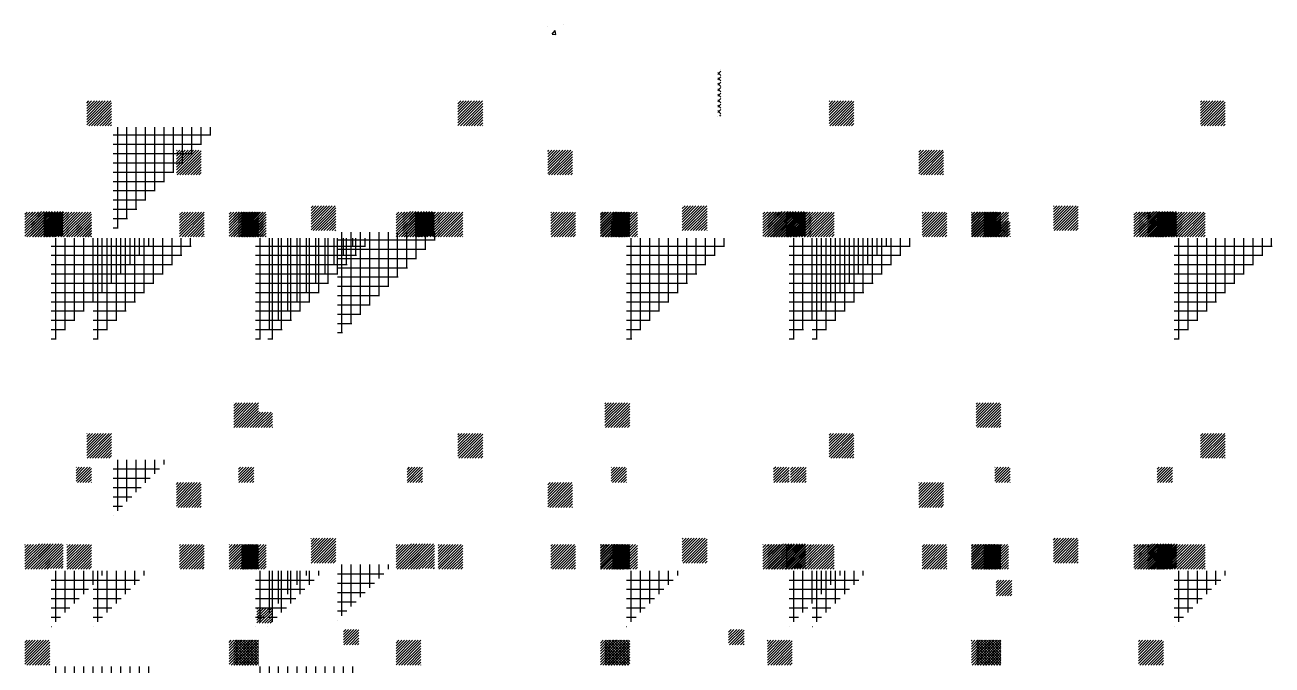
# Paper-space layout 'Layout1' of a CAD drawing. Extents: x -51516 to 7058931, y -29255 to 5150000.
# Drawn here: x 12301 to 32458, y 42875 to 53225 of the extents above; entities that cross this region are included whole.
import ezdxf

# ---------------------------------------------------------------- set-up
doc = ezdxf.new("R2010")
doc.units = 0
doc.header["$LTSCALE"] = 1000
doc.layers.get('0').update_dxf_attribs({"linetype": 'CONTINUOUS'})
doc.layers.add('COL', color=3, linetype='CONTINUOUS')
doc.layers.add('DM', color=2, linetype='CONTINUOUS')

# ---------------------------------------------------------------- blocks, each defined once
blk = doc.blocks.new('*X')
at = {"color": 0}
for p, q in [((70500, 51497), (70503, 51500)), ((70550, 51426), (70500, 51476)), ((70500, 51408), (70550, 51458)), ((70550, 51338), (70500, 51388)), ((70500, 51320), (70550, 51370)), ((70550, 51249), (70500, 51299)), ((70500, 51231), (70550, 51281)), ((70550, 51161), (70500, 51211)), ((70500, 51143), (70550, 51193)), ((70550, 51072), (70500, 51122)), ((70500, 51055), (70550, 51105)), ((70550, 50984), (70500, 51034)), ((70500, 50966), (70550, 51016)), ((70550, 50896), (70500, 50946)), ((70500, 50878), (70550, 50928)), ((70550, 50807), (70500, 50857)), ((70500, 50789), (70550, 50839)), ((70519, 50750), (70500, 50769)), ((70549, 50750), (70550, 50751)), ((8800, 49812), (9188, 50200)), ((8800, 49856), (9144, 50200)), ((8800, 49901), (9099, 50200)), ((8800, 49945), (9055, 50200)), ((8800, 49989), (9011, 50200)), ((8800, 50033), (8967, 50200)), ((8800, 50077), (8923, 50200)), ((8800, 50122), (8878, 50200)), ((8800, 50166), (8834, 50200)), ((14800, 49802), (15198, 50200)), ((14800, 49846), (15154, 50200)), ((14800, 49890), (15110, 50200)), ((14800, 49934), (15066, 50200)), ((14800, 49979), (15021, 50200)), ((14800, 50023), (14977, 50200)), ((14800, 50067), (14933, 50200)), ((14800, 50111), (14889, 50200)), ((14800, 50155), (14845, 50200)), ((14800, 50200), (14800, 50200)), ((20800, 49836), (21164, 50200)), ((20800, 49880), (21120, 50200)), ((20800, 49924), (21076, 50200)), ((20800, 49968), (21032, 50200)), ((20800, 50012), (20988, 50200)), ((20800, 50057), (20943, 50200)), ((20800, 50101), (20899, 50200)), ((20800, 50145), (20855, 50200)), ((20800, 50189), (20811, 50200)), ((20809, 49800), (21200, 50191)), ((26800, 49825), (27175, 50200)), ((26800, 49869), (27131, 50200)), ((26800, 49914), (27086, 50200)), ((26800, 49958), (27042, 50200)), ((26800, 50002), (26998, 50200)), ((26800, 50046), (26954, 50200)), ((26800, 50090), (26910, 50200)), ((26800, 50135), (26865, 50200)), ((26800, 50179), (26821, 50200)), ((32800, 49815), (33185, 50200)), ((32800, 49859), (33141, 50200)), ((32800, 49903), (33097, 50200)), ((32800, 49947), (33053, 50200)), ((32800, 49992), (33008, 50200)), ((32800, 50036), (32964, 50200)), ((32800, 50080), (32920, 50200)), ((32800, 50124), (32876, 50200)), ((32800, 50168), (32832, 50200)), ((8832, 49800), (9200, 50168)), ((8876, 49800), (9200, 50124)), ((8920, 49800), (9200, 50080)), ((8965, 49800), (9200, 50035)), ((9009, 49800), (9200, 49991)), ((14842, 49800), (15200, 50158)), ((14887, 49800), (15200, 50113)), ((14931, 49800), (15200, 50069)), ((14975, 49800), (15200, 50025)), ((20853, 49800), (21200, 50147)), ((20897, 49800), (21200, 50103)), ((20941, 49800), (21200, 50059)), ((20985, 49800), (21200, 50015)), ((26819, 49800), (27200, 50181)), ((26863, 49800), (27200, 50137)), ((26907, 49800), (27200, 50093)), ((26952, 49800), (27200, 50048)), ((26996, 49800), (27200, 50004)), ((32829, 49800), (33200, 50171)), ((32874, 49800), (33200, 50126)), ((32918, 49800), (33200, 50082)), ((32962, 49800), (33200, 50038)), ((33006, 49800), (33200, 49994)), ((9053, 49800), (9200, 49947)), ((9097, 49800), (9200, 49903)), ((9141, 49800), (9200, 49859)), ((9186, 49800), (9200, 49814)), ((15019, 49800), (15200, 49981)), ((15063, 49800), (15200, 49937)), ((15108, 49800), (15200, 49892)), ((15152, 49800), (15200, 49848)), ((15196, 49800), (15200, 49804)), ((21030, 49800), (21200, 49970)), ((21074, 49800), (21200, 49926)), ((21118, 49800), (21200, 49882)), ((21162, 49800), (21200, 49838)), ((27040, 49800), (27200, 49960)), ((27084, 49800), (27200, 49916)), ((27128, 49800), (27200, 49872)), ((27173, 49800), (27200, 49827)), ((33050, 49800), (33200, 49950)), ((33095, 49800), (33200, 49905)), ((33139, 49800), (33200, 49861)), ((33183, 49800), (33200, 49817)), ((9225, 49650), (10807, 49650)), ((9300, 48143), (9300, 49775)), ((9450, 48293), (9450, 49775)), ((9600, 48443), (9600, 49775)), ((9750, 48593), (9750, 49775)), ((9900, 48743), (9900, 49775)), ((10050, 48893), (10050, 49775)), ((10200, 49043), (10200, 49775)), ((10350, 49193), (10350, 49775)), ((10500, 49343), (10500, 49775)), ((10650, 49493), (10650, 49775)), ((10800, 49643), (10800, 49775)), ((9225, 49500), (10657, 49500)), ((9225, 49350), (10507, 49350)), ((9225, 49200), (10357, 49200)), ((9225, 49050), (10207, 49050)), ((9225, 48900), (10057, 48900)), ((9225, 48750), (9907, 48750)), ((9225, 48600), (9757, 48600)), ((9225, 48450), (9607, 48450)), ((48178, 48437), (48178, 48437)), ((48247, 48323), (48295, 48380)), ((48307, 48317), (48295, 48380)), ((48428, 48470), (48428, 48470)), ((9225, 48300), (9457, 48300)), ((48247, 48323), (48307, 48317)), ((9225, 48150), (9307, 48150)), ((8800, 44465), (9160, 44825)), ((8800, 44509), (9116, 44825)), ((8800, 44553), (9072, 44825)), ((8800, 44597), (9028, 44825)), ((8800, 44641), (8984, 44825)), ((8800, 44686), (8939, 44825)), ((8800, 44730), (8895, 44825)), ((8800, 44774), (8851, 44825)), ((8800, 44818), (8807, 44825)), ((8804, 44425), (9200, 44821)), ((8849, 44425), (9200, 44776)), ((14800, 44454), (15171, 44825)), ((14800, 44498), (15127, 44825)), ((14800, 44543), (15082, 44825)), ((14800, 44587), (15038, 44825)), ((14800, 44631), (14994, 44825)), ((14800, 44675), (14950, 44825)), ((14800, 44719), (14906, 44825)), ((14800, 44764), (14861, 44825)), ((14800, 44808), (14817, 44825)), ((14815, 44425), (15200, 44810)), ((14859, 44425), (15200, 44766)), ((20800, 44444), (21181, 44825)), ((20800, 44488), (21137, 44825)), ((20800, 44532), (21093, 44825)), ((20800, 44576), (21049, 44825)), ((20800, 44621), (21004, 44825)), ((20800, 44665), (20960, 44825)), ((20800, 44709), (20916, 44825)), ((20800, 44753), (20872, 44825)), ((20800, 44797), (20828, 44825)), ((20825, 44425), (21200, 44800)), ((20870, 44425), (21200, 44755)), ((26800, 44433), (27192, 44825)), ((26800, 44478), (27147, 44825)), ((26800, 44522), (27103, 44825)), ((26800, 44566), (27059, 44825)), ((26800, 44610), (27015, 44825)), ((26800, 44654), (26971, 44825)), ((26800, 44699), (26926, 44825)), ((26800, 44743), (26882, 44825)), ((26800, 44787), (26838, 44825)), ((26836, 44425), (27200, 44789)), ((32800, 44467), (33158, 44825)), ((32800, 44511), (33114, 44825)), ((32800, 44556), (33069, 44825)), ((32800, 44600), (33025, 44825)), ((32800, 44644), (32981, 44825)), ((32800, 44688), (32937, 44825)), ((32800, 44732), (32893, 44825)), ((32800, 44777), (32848, 44825)), ((32800, 44821), (32804, 44825)), ((32802, 44425), (33200, 44823)), ((32846, 44425), (33200, 44779)), ((8893, 44425), (9200, 44732)), ((8937, 44425), (9200, 44688)), ((8981, 44425), (9200, 44644)), ((9025, 44425), (9200, 44600)), ((9070, 44425), (9200, 44555)), ((14903, 44425), (15200, 44722)), ((14947, 44425), (15200, 44678)), ((14992, 44425), (15200, 44633)), ((15036, 44425), (15200, 44589)), ((20914, 44425), (21200, 44711)), ((20958, 44425), (21200, 44667)), ((21002, 44425), (21200, 44623)), ((21046, 44425), (21200, 44579)), ((26880, 44425), (27200, 44745)), ((26924, 44425), (27200, 44701)), ((26968, 44425), (27200, 44657)), ((27012, 44425), (27200, 44613)), ((27057, 44425), (27200, 44568)), ((32890, 44425), (33200, 44735)), ((32935, 44425), (33200, 44690)), ((32979, 44425), (33200, 44646)), ((33023, 44425), (33200, 44602)), ((33067, 44425), (33200, 44558)), ((9114, 44425), (9200, 44511)), ((9158, 44425), (9200, 44467)), ((9300, 43573), (9300, 44400)), ((9450, 43723), (9450, 44400)), ((9600, 43873), (9600, 44400)), ((9750, 44023), (9750, 44400)), ((9900, 44173), (9900, 44400)), ((10050, 44323), (10050, 44400)), ((15080, 44425), (15200, 44545)), ((15124, 44425), (15200, 44501)), ((15168, 44425), (15200, 44457)), ((21090, 44425), (21200, 44535)), ((21135, 44425), (21200, 44490)), ((21179, 44425), (21200, 44446)), ((27101, 44425), (27200, 44524)), ((27145, 44425), (27200, 44480)), ((27189, 44425), (27200, 44436)), ((33111, 44425), (33200, 44514)), ((33155, 44425), (33200, 44470)), ((9225, 44250), (9977, 44250)), ((9225, 44100), (9827, 44100)), ((9225, 43950), (9677, 43950)), ((9225, 43800), (9527, 43800)), ((9225, 43650), (9377, 43650)), ((9225, 43500), (9227, 43500)), ((23500, 42238), (23712, 42450)), ((23500, 42283), (23667, 42450)), ((23500, 42327), (23623, 42450)), ((23500, 42371), (23579, 42450)), ((23500, 42415), (23535, 42450)), ((23506, 42200), (23750, 42444)), ((23550, 42200), (23750, 42400)), ((23594, 42200), (23750, 42356)), ((29725, 42232), (29943, 42450)), ((29725, 42276), (29899, 42450)), ((29725, 42320), (29855, 42450)), ((29725, 42365), (29810, 42450)), ((29725, 42409), (29766, 42450)), ((29737, 42200), (29975, 42438)), ((29781, 42200), (29975, 42394)), ((29826, 42200), (29975, 42349)), ((23638, 42200), (23750, 42312)), ((23683, 42200), (23750, 42267)), ((23727, 42200), (23750, 42223)), ((29870, 42200), (29975, 42305)), ((29914, 42200), (29975, 42261)), ((29958, 42200), (29975, 42217)), ((8950, 39930), (9195, 40175)), ((8950, 39974), (9151, 40175)), ((8950, 40019), (9106, 40175)), ((8950, 40063), (9062, 40175)), ((8950, 40107), (9018, 40175)), ((8950, 40151), (8974, 40175)), ((8989, 39925), (9200, 40136)), ((11575, 39948), (11802, 40175)), ((11575, 39992), (11758, 40175)), ((11575, 40036), (11714, 40175)), ((11575, 40080), (11670, 40175)), ((11575, 40124), (11626, 40175)), ((11575, 40169), (11581, 40175)), ((11597, 39925), (11825, 40153)), ((14875, 39933), (15117, 40175)), ((14875, 39977), (15073, 40175)), ((14875, 40021), (15029, 40175)), ((14875, 40066), (14984, 40175)), ((14875, 40110), (14940, 40175)), ((14875, 40154), (14896, 40175)), ((14911, 39925), (15125, 40139)), ((9033, 39925), (9200, 40092)), ((9077, 39925), (9200, 40048)), ((9122, 39925), (9200, 40003)), ((9166, 39925), (9200, 39959)), ((11641, 39925), (11825, 40109)), ((11685, 39925), (11825, 40065)), ((11729, 39925), (11825, 40021)), ((11773, 39925), (11825, 39977)), ((11818, 39925), (11825, 39932)), ((14955, 39925), (15125, 40095)), ((14999, 39925), (15125, 40051)), ((15044, 39925), (15125, 40006)), ((15088, 39925), (15125, 39962)), ((23500, 39056), (23729, 39285)), ((23500, 39101), (23684, 39285)), ((23500, 39145), (23640, 39285)), ((23500, 39189), (23596, 39285)), ((23500, 39233), (23552, 39285)), ((23500, 39277), (23508, 39285)), ((23523, 39035), (23750, 39262)), ((23567, 39035), (23750, 39218)), ((23611, 39035), (23750, 39174)), ((23655, 39035), (23750, 39130)), ((23700, 39035), (23750, 39085)), ((23744, 39035), (23750, 39041)), ((8800, 35803), (9197, 36200)), ((8800, 35847), (9153, 36200)), ((8800, 35891), (9109, 36200)), ((8800, 35935), (9065, 36200)), ((8800, 35979), (9021, 36200)), ((8800, 36024), (8976, 36200)), ((8800, 36068), (8932, 36200)), ((8800, 36112), (8888, 36200)), ((8800, 36156), (8844, 36200)), ((8842, 35800), (9200, 36158)), ((8886, 35800), (9200, 36114)), ((11575, 35970), (11805, 36200)), ((11575, 36014), (11761, 36200)), ((11575, 36059), (11716, 36200)), ((11575, 36103), (11672, 36200)), ((11575, 36147), (11628, 36200)), ((11575, 36191), (11584, 36200)), ((11599, 35950), (11825, 36176)), ((11643, 35950), (11825, 36132)), ((11687, 35950), (11825, 36088)), ((14800, 35836), (15164, 36200)), ((14800, 35881), (15119, 36200)), ((14800, 35925), (15075, 36200)), ((14800, 35969), (15031, 36200)), ((14800, 36013), (14987, 36200)), ((14800, 36057), (14943, 36200)), ((14800, 36102), (14898, 36200)), ((14800, 36146), (14854, 36200)), ((14800, 36190), (14810, 36200)), ((14808, 35800), (15200, 36192)), ((14852, 35800), (15200, 36148)), ((14896, 35800), (15200, 36104)), ((20800, 35826), (21174, 36200)), ((20800, 35870), (21130, 36200)), ((20800, 35914), (21086, 36200)), ((20800, 35959), (21041, 36200)), ((20800, 36003), (20997, 36200)), ((20800, 36047), (20953, 36200)), ((20800, 36091), (20909, 36200)), ((20800, 36135), (20865, 36200)), ((20800, 36180), (20820, 36200)), ((20818, 35800), (21200, 36182)), ((20862, 35800), (21200, 36138)), ((20907, 35800), (21200, 36093)), ((26800, 35816), (27184, 36200)), ((26800, 35860), (27140, 36200)), ((26800, 35904), (27096, 36200)), ((26800, 35948), (27052, 36200)), ((26800, 35992), (27008, 36200)), ((26800, 36037), (26963, 36200)), ((26800, 36081), (26919, 36200)), ((26800, 36125), (26875, 36200)), ((26800, 36169), (26831, 36200)), ((26829, 35800), (27200, 36171)), ((26873, 35800), (27200, 36127)), ((26917, 35800), (27200, 36083)), ((8930, 35800), (9200, 36070)), ((8974, 35800), (9200, 36026)), ((9018, 35800), (9200, 35982)), ((9063, 35800), (9200, 35937)), ((9107, 35800), (9200, 35893)), ((11732, 35950), (11825, 36043)), ((11776, 35950), (11825, 35999)), ((11820, 35950), (11825, 35955)), ((14940, 35800), (15200, 36060)), ((14985, 35800), (15200, 36015)), ((15029, 35800), (15200, 35971)), ((15073, 35800), (15200, 35927)), ((15117, 35800), (15200, 35883)), ((20951, 35800), (21200, 36049)), ((20995, 35800), (21200, 36005)), ((21039, 35800), (21200, 35961)), ((21083, 35800), (21200, 35917)), ((26961, 35800), (27200, 36039)), ((27005, 35800), (27200, 35995)), ((27050, 35800), (27200, 35950)), ((27094, 35800), (27200, 35906)), ((9151, 35800), (9200, 35849)), ((9195, 35800), (9200, 35805)), ((15161, 35800), (15200, 35839)), ((21128, 35800), (21200, 35872)), ((21172, 35800), (21200, 35828)), ((27138, 35800), (27200, 35862)), ((27182, 35800), (27200, 35818))]:
    blk.add_line(p, q, dxfattribs=at)

psp = doc.layouts.get("Layout1")

# ---------------------------------------------------------------- block references
at = {"color": 0}
for p in [(-27424, 4755), (4500, 1796), (-6050, 1000), (0, 0), (876, 0), (8125, 100)]:
    psp.add_blockref('*X', p, dxfattribs=at)
at = {"color": 0, "xscale": -1}
psp.add_blockref('*X', (94050, 1000), dxfattribs=at)
at = {"layer": 'COL', "color": 0, "rotation": 180}
for p in [(24951, 86000), (33601, 86000), (39801, 86000)]:
    psp.add_blockref('*X', p, dxfattribs=at)
at = {"layer": 'COL', "color": 0}
for p in [(-2279, 9), (876, 0), (876, 0), (876, 0), (876, 0), (876, 0), (876, 0), (876, 0), (876, 0), (876, 0), (876, 0), (876, 0), (876, 0), (876, 0), (876, 0), (876, 0), (876, 0), (876, 0), (876, 0), (876, 0), (876, 0), (876, 0), (876, 0), (876, 0), (876, 0), (876, 0), (876, 0), (876, 0), (876, 0), (876, 0), (3501, 0), (4178, 0), (6801, 0), (6801, 0), (12801, 0), (15426, 0), (15801, 0), (21651, 0), (876, -3085), (876, -6925), (3501, -6925), (6801, -6925)]:
    psp.add_blockref('*X', p, dxfattribs=at)
at = {"layer": 'COL', "color": 0, "xscale": -1}
psp.add_blockref('*X', (48876, -6925), dxfattribs=at)
at = {"layer": 'DM', "color": 0}
psp.add_blockref('*X', (7000, 0), dxfattribs=at)

doc.saveas('drawing.dxf')
